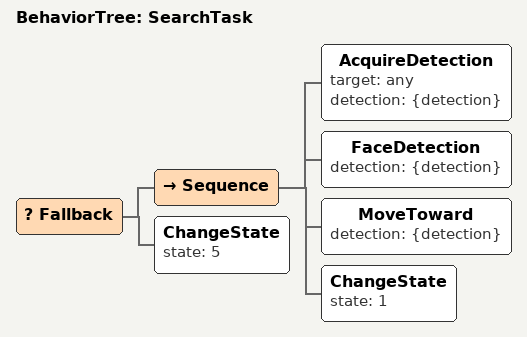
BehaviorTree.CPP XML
<root BTCPP_format="4">
	<BehaviorTree ID="SearchTask">
	    <Fallback>
			<Sequence>
                <AcquireDetection target="any" detection="{detection}"/>
                <FaceDetection detection="{detection}"/>
                <MoveToward detection="{detection}"/>
                <ChangeState state="1"/>
            </Sequence>
            <ChangeState state="5"/>
        </Fallback>
	</BehaviorTree>
</root>
